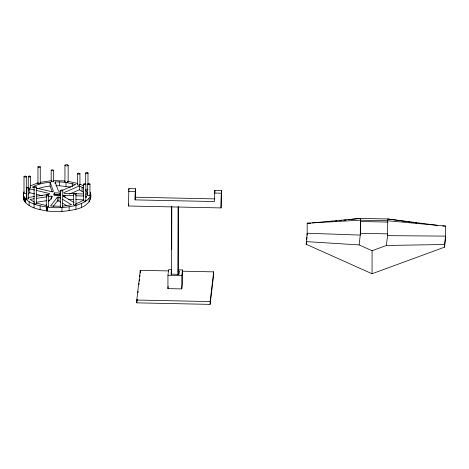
<?xml version="1.0" encoding="UTF-8"?>
<svg xmlns="http://www.w3.org/2000/svg" width="469" height="469" viewBox="0 0 469 469"><rect width="100%" height="100%" fill="white"/><g stroke="black" fill="none" stroke-linecap="round" stroke-linejoin="round"><path stroke-width="0.7" d="M23.456 193.011L23.708 199.911C28.31 207.949 38.681 209.438 46.994 210.974L47.093 210.98C56.685 212.181 66.405 211.466 75.802 209.303L75.931 209.274C84.01 207.65 93.413 201.658 90.324 192.173L90.581 199.073L90.576 195.245C88.477 201.4 81.536 203.587 75.943 205.428L75.814 205.457C66.41 207.62 56.69 208.336 47.099 207.134L47 207.128C38.81 205.528 28.152 204.191 23.72 196.065L23.456 193.011L24.025 191.815M23.708 199.911L23.72 196.065M23.989 193.029L24.019 176.543M24.693 201.412L24.699 197.566M25.156 202.121L25.162 198.276M25.643 202.866L25.625 198.985M26.311 188.092L26.328 176.62A1.155 0.469 0.1 0 0 25.561 176.145L24.423 176.227A1.155 0.469 0.1 0 0 24.294 176.889L25.385 177.048A1.155 0.469 0.1 0 0 26.328 176.62M28.392 198.598A1.155 0.469 0.1 0 1 28.457 198.838L26.586 199.132L26.61 188.051A1.155 0.469 0.1 0 1 26.27 187.5L27.794 187.26A1.155 0.469 0.1 0 1 28.474 187.764L26.61 188.051M26.809 199.184L26.827 188.11M28.275 176.543L28.257 187.618A1.155 0.469 0.1 0 0 28.298 187.741L28.873 188.034A1.079 0.434 0.1 0 0 29.676 188.075L29.711 188.075A1.155 0.469 0.1 0 0 30.233 187.289M28.462 198.715L28.48 187.641M29.142 205.58L29.154 201.729M28.527 193.89L29.776 192.741L29.787 188.89L34.735 190.056M30.573 187.623L30.591 176.549M34.049 207.908L34.055 204.056M36.189 203.312A1.155 0.469 0.1 0 1 36.23 203.781L35.251 204.027A1.155 0.469 0.1 0 1 34.055 203.575L34.079 187.09L34.624 186.674A1.155 0.469 0.1 0 1 36.025 186.732A1.155 0.469 0.1 0 1 36.26 187.295L35.281 187.541A1.155 0.469 0.1 0 1 34.079 187.09M36.365 203.546L36.394 187.061M40.1 183.156L40.176 183.221A1.155 0.469 0.1 0 1 39.736 183.76A1.155 0.469 0.1 0 1 38.329 183.725L37.93 183.402L37.977 166.794A1.155 0.469 0.1 0 1 39.332 166.425L40.205 166.735A1.155 0.469 0.1 0 1 39.765 167.275A1.155 0.469 0.1 0 1 38.358 167.24L37.96 166.917M40.1 209.737L40.105 205.885M40.24 183.338L40.27 166.853M46.273 206.407L46.29 195.333M46.9 207.11L46.982 210.991L47.099 207.134M46.994 210.974L47 207.128M46.648 206.084L46.325 206.29A1.155 0.469 0.1 0 0 46.402 206.647L46.572 206.747A1.155 0.469 0.1 0 0 48.207 206.776L48.583 206.454L48.577 195.256A1.155 0.469 0.1 0 0 47.199 194.893L46.343 195.21A1.155 0.469 0.1 0 0 46.419 195.567L46.595 195.667A1.155 0.469 0.1 0 0 48.231 195.702L48.6 195.374M52.27 191.985L50.13 186.087L50.136 182.236C43.992 182.816 37.696 184 32.302 187.125L34.425 187.623M51.168 181.274L51.185 170.2L51.613 169.884A1.155 0.469 0.1 0 1 53.026 169.878L53.484 170.311L53.243 181.609A1.155 0.469 0.1 0 1 51.256 181.515L51.391 181.046M51.227 199.325L51.232 196.118L48.395 196.558M54.246 192.876L54.24 194.787L60.073 194.911L60.079 192.999L54.246 192.876L53.964 195.239L59.798 195.362L60.079 192.999M55.119 183.854L55.125 181.931L59.364 181.89L66.029 182.418L75.644 184.563L62.617 190.197M53.114 206.553L57.324 201.025L57.329 197.173L58.889 197.091L60.706 198.188M60.7 202.033L58.883 200.937L58.889 197.091M70.854 187.131L59.358 185.736L59.364 181.89M60.513 206.893L60.542 190.408A1.155 0.469 0.1 0 1 61.503 189.992A1.155 0.469 0.1 0 1 62.746 190.262L62.606 207.216A1.155 0.469 0.1 0 1 60.993 207.321L60.513 206.893A1.155 0.469 0.1 0 1 60.724 206.665M61.937 211.466L61.943 207.62M63.878 196.675L63.878 195.391L73.639 195.708M64.91 197.338L64.91 195.415M64.927 181.732L64.957 165.246M66.023 186.263L66.029 182.418M68.14 181.79L68.169 165.305A1.606 0.651 0.1 0 0 65.818 164.701A1.606 0.651 0.1 0 0 65.707 165.827A1.606 0.651 0.1 0 0 68.169 165.305M69.125 210.593L69.131 206.741M72.232 186.738L72.238 183.531M75.996 193.756L75.978 204.824L74.7 205.258L73.674 204.765L73.692 193.679M75.931 209.274L75.943 205.428M77.614 184.722L77.666 173.524A1.155 0.469 0.1 0 1 78.452 173.184L78.751 173.161A1.155 0.469 0.1 0 1 79.947 173.618L79.929 184.692L79.589 185.038A1.09 0.44 0.1 0 1 78.851 185.173L78.81 185.179A1.155 0.469 0.1 0 1 77.614 184.722L77.643 184.598M83.634 192.325L79.331 189.81L79.337 185.964L63.72 192.718L64.288 193.339L74.278 193.674M81.629 207.31L81.635 203.458M82.034 191.088L82.04 187.242L79.337 185.964M83.505 200.668L83.535 184.182M85.675 183.778L85.692 173.026M85.821 200.673L85.85 184.188M87.65 195.145L87.668 184.071M87.973 184.399L87.996 172.932M89.157 202.069L89.163 198.223M89.954 195.221L89.978 184.147M128.512 205.997L128.852 188.614L135.412 188.749L135.084 199.888L214.485 201.541L214.82 190.402L221.38 190.543L221.04 207.925L128.512 205.997L128.746 203.997M128.846 190.015L128.852 188.614M135.084 199.888L135.412 188.749M182.418 271.205L213.659 271.856L213.653 274.652L210.141 304.375L136.772 302.845L136.778 300.043L140.29 270.326L168.617 270.918M140.284 273.122L140.29 270.326M178.097 269.857L182.47 269.951L182.447 283.305L181.784 288.916L167.925 288.628L167.949 275.274L168.611 269.663L171.531 269.722M171.373 274.793L171.496 206.888M171.73 249.496L171.806 206.424M177.939 274.928L178.056 207.028M178.249 274.459L178.367 206.559M181.784 288.916L181.808 275.567L182.47 269.951M210.141 304.375L210.147 301.573L213.659 271.856M214.814 192.524L214.82 190.402M221.04 207.925L221.38 190.543M307.166 235.239L307.189 223.185L360.292 220.178L387.564 220.747L445.55 226.07L445.527 238.791L444.536 247.163L372.046 273.749L306.175 244.279L307.172 233.234L360.262 235.08L360.497 218.402L387.775 218.97L437.225 225.308L437.577 225.906M386.374 245.486L387.541 235.649L445.532 236.118L444.542 244.496L386.374 245.486L372.087 250.727L359.102 244.918L360.473 233.304L360.491 221.169M372.046 273.749L372.087 250.727M387.541 235.649L387.775 218.97L406.541 221.585M444.536 247.163L444.542 244.496M59.932 196.089L60.073 194.911M136.772 302.845L137.2 299.216M137.968 292.697L138.144 291.243M138.912 284.724L139.082 283.27M139.34 281.095L139.51 279.647M139.856 276.745L140.026 275.297M167.925 288.628L168.172 286.524M171.39 270.906L171.003 274.154L179.029 274.324L179.416 271.07L177.956 271.041M306.175 244.279L306.503 241.488M306.755 239.395L307.002 237.302M37.93 183.402L37.948 183.279A1.155 0.469 0.1 0 1 38.212 183.062M34.055 203.575L34.466 203.206M79.947 173.618L79.613 173.964A1.09 0.44 0.1 0 1 78.868 174.099A1.155 0.469 0.1 0 1 77.637 173.647M85.968 197.777L86.73 196.142L85.276 196.095M73.674 204.765L73.733 204.636A1.155 0.469 0.1 0 1 73.873 204.525M62.846 190.502L62.635 190.731A1.155 0.469 0.1 0 1 61.023 190.836L60.542 190.408M53.484 170.311L53.267 170.534A1.155 0.469 0.1 0 1 51.273 170.44L51.185 170.2M46.601 204.32L45.763 205.422L36.365 203.059M48.706 201.553L52.493 196.581L51.232 196.118M57.329 197.173L50.593 206.02L60.718 206.272M28.533 190.045L29.787 188.89M63.878 195.391L63.086 195.96L74.038 202.561M87.832 189.687L86.941 189.933A1.155 0.469 0.1 0 1 85.739 189.634M30.491 185.824L38.136 182.799M83.201 200.322L79.161 202.52L75.867 203.657M69.57 194.031L79.331 189.81M26.452 198.451L26.252 198.575A1.155 0.469 0.1 0 0 26.586 199.132M37.456 188.679L46.032 186.521L50.13 186.087M40.135 182.377L51.332 180.7M28.122 197.502L34.53 196.511M36.664 196.177L49.474 194.195L49.597 193.562L36.154 190.391M34.196 198.75L29.94 199.413L34.448 202.151M36.324 198.422L46.97 196.775M36.318 202.274L46.964 200.621M48.383 200.404L49.808 200.181M58.883 200.937L57.324 201.025M62.705 206.102L71.61 204.76L62.524 199.278M335.312 221.151L336.754 220.999M339.632 220.682L341.79 220.448M343.947 220.213L346.104 219.973M348.268 219.738L360.497 218.402L312.489 222.886M53.466 180.6L65.015 180.952M55.823 185.771L59.358 185.736M128.535 191.27L135.101 191.411M214.503 193.064L221.069 193.199M53.976 194.365L58.285 194.453M135.4 197.226L214.802 198.885M360.286 221.509L387.564 222.077M307.189 223.185L310.812 223.262M442.648 226.011L445.55 226.07M360.473 233.304L387.746 233.873M167.949 275.274L181.808 275.567M136.778 300.043L210.147 301.573M75.702 193.72L83.552 193.984M85.692 194.055L87.123 194.102L86.976 192.366L85.587 190.244M75.82 195.778L83.822 196.042M68.538 199.384L73.633 199.554M75.814 199.624L83.816 199.894M306.181 241.611L359.102 244.918M407.983 221.784L410.146 222.089M411.594 222.288L413.758 222.587M415.2 222.793L416.642 222.992M418.811 223.291L420.253 223.496M67.724 181.233L77.297 183.367M60.014 191.329L58.473 191.135L55.125 181.931M36.541 188.122L52.071 191.78L53.472 191.411L50.136 182.236M29.776 192.741L34.729 193.908M36.148 194.242L42.515 195.743M79.988 184.182L83.664 185.929M62.518 203.13L66.756 205.686M75.708 204.49L75.978 204.824M53.22 181.04L53.466 181.386M82.04 187.242L83.64 188.474M85.669 200.439L85.786 200.55A1.155 0.469 0.1 0 1 84.959 201.119L83.845 200.996A1.155 0.469 0.1 0 1 83.664 200.433M48.583 206.454L48.559 206.331A1.155 0.469 0.1 0 0 48.278 206.114M62.817 206.987L62.717 206.747A1.155 0.469 0.1 0 0 62.559 206.641M26.282 192.988A1.155 0.469 0.1 0 1 25.355 193.533L24.265 193.375A1.155 0.469 0.1 0 1 24.189 192.8M79.56 184.364A1.155 0.469 0.1 0 1 79.929 184.692M89.849 194.981A1.155 0.469 0.1 0 1 89.556 195.544L87.92 195.485A1.155 0.469 0.1 0 1 87.85 194.916M67.712 181.321A1.606 0.651 0.1 0 1 66.885 182.4A1.606 0.651 0.1 0 1 64.998 181.567M87.902 173.172L86.97 173.448A1.155 0.469 0.1 0 1 85.768 173.149A1.155 0.469 0.1 0 1 86.161 172.598L87.31 172.551A1.155 0.469 0.1 0 1 87.902 173.172M89.573 184.464L87.943 184.411A1.155 0.469 0.1 0 1 87.961 183.795A1.155 0.469 0.1 0 1 89.479 183.725L89.702 183.807A1.155 0.469 0.1 0 1 89.573 184.464M75.597 194.078L73.967 194.019A1.155 0.469 0.1 0 1 73.985 193.404A1.155 0.469 0.1 0 1 75.503 193.334L75.726 193.416A1.155 0.469 0.1 0 1 75.597 194.078M29.436 176.08L29.137 176.092A1.155 0.469 0.1 0 0 28.316 176.666L28.896 176.96A1.079 0.434 0.1 0 0 29.694 177.001L29.735 177.001A1.155 0.469 0.1 0 0 30.251 176.215L29.436 176.08M84.989 184.634L83.875 184.51A1.155 0.469 0.1 0 1 83.693 183.948A1.155 0.469 0.1 0 1 84.995 183.731L85.809 184.065A1.155 0.469 0.1 0 1 84.989 184.634"/></g></svg>
